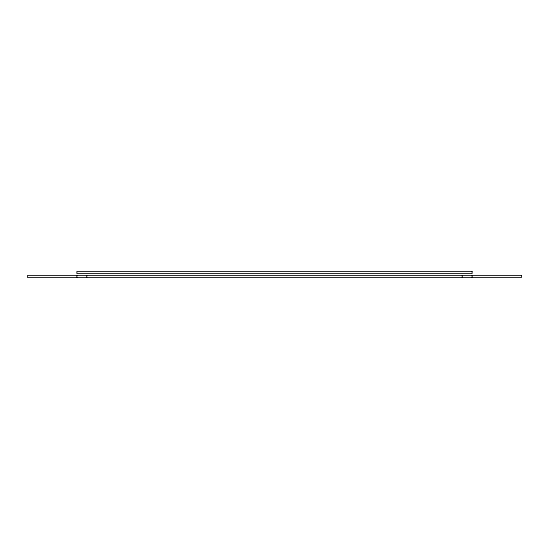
<?xml version="1.0" encoding="UTF-8"?>
<svg xmlns="http://www.w3.org/2000/svg" width="549" height="549" viewBox="0 0 549 549"><rect width="100%" height="100%" fill="white"/><g stroke="black" fill="none" stroke-linecap="round" stroke-linejoin="round"><path stroke-width="0.82" d="M472.14 275.488L472.14 277.465M462.258 275.488L462.258 277.465M86.742 275.488L86.742 277.465M76.86 275.488L76.86 277.465M472.14 271.535L76.86 271.535L76.86 273.512L472.14 273.512L472.14 271.535M521.55 275.488L27.45 275.488L27.45 277.465L521.55 277.465L521.55 275.488"/></g></svg>
